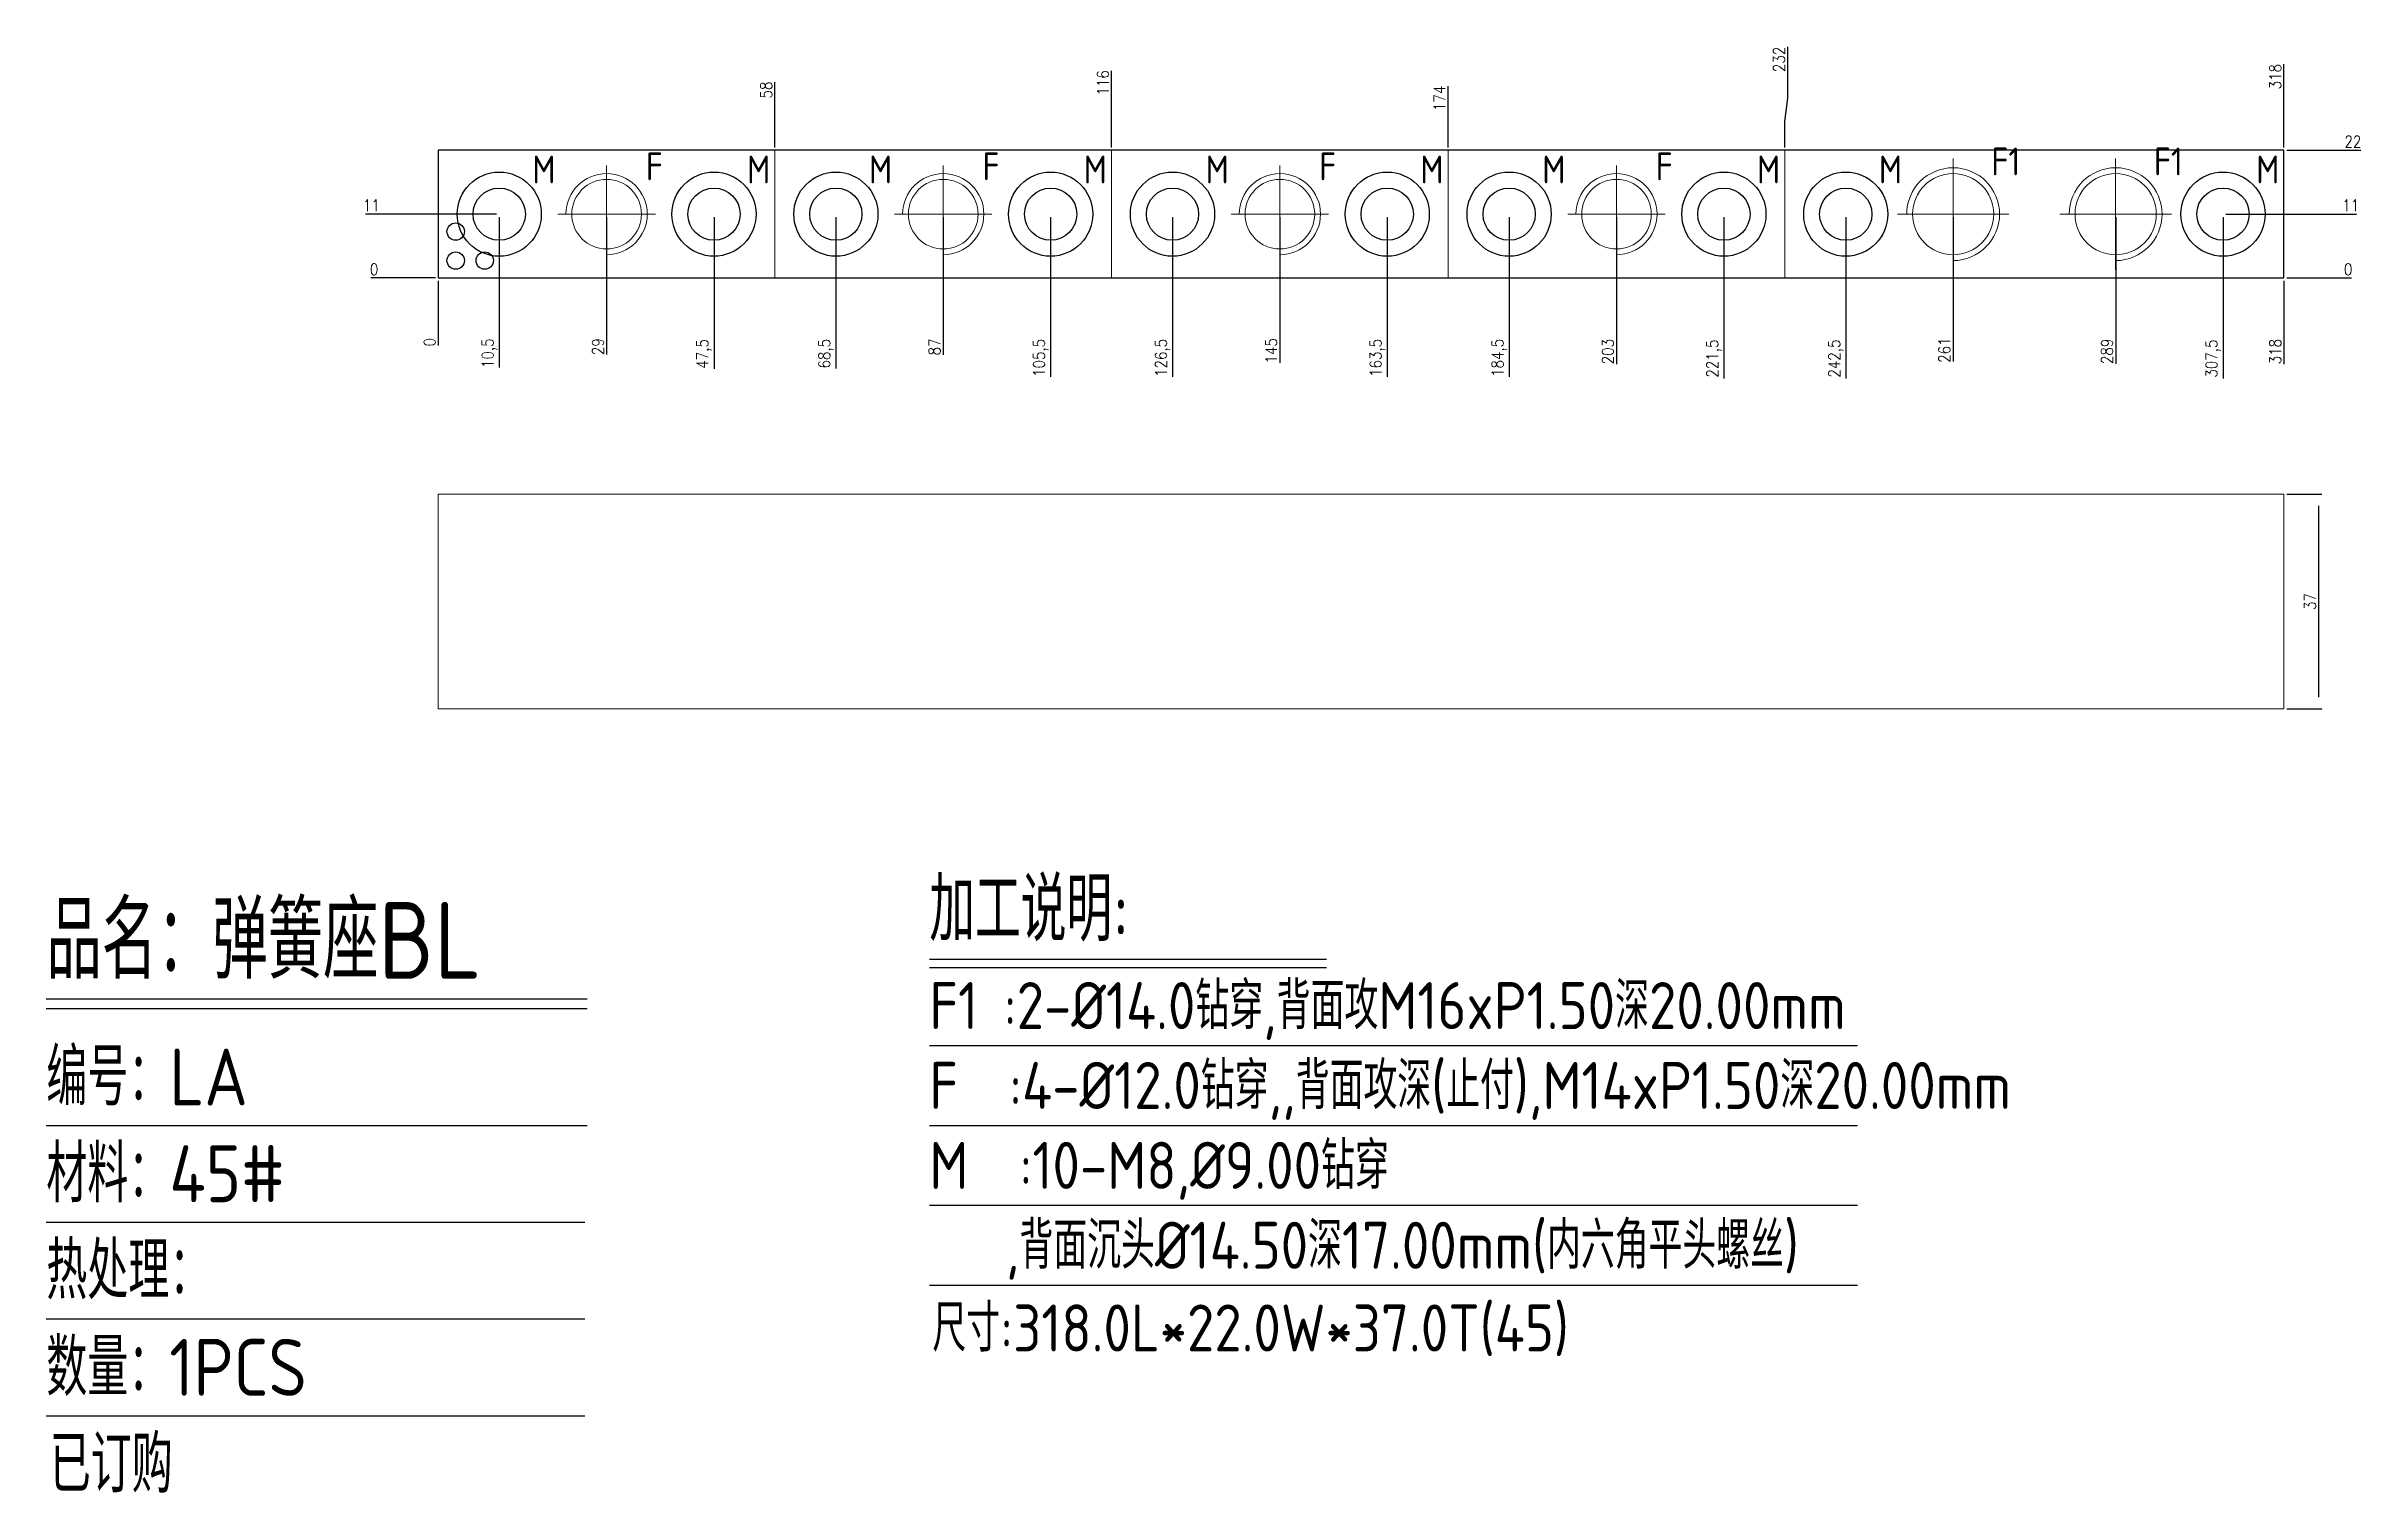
# Model space of a CAD drawing. Header units: millimetres. Extents: x 103723 to 104122, y -13611 to -13362.
import ezdxf
from ezdxf.enums import TextEntityAlignment as Align

# ---------------------------------------------------------------- set-up
doc = ezdxf.new("R2010")
doc.units = ezdxf.units.MM
for name, pattern in [('ACAD_ISO03W100', [0]), ('CENTER', [0]), ('DASHED', [0]), ('HIDDEN', [0])]:
    doc.linetypes.add(name, pattern=pattern)
for name, color, linetype in [('B2', 255, 'Continuous'), ('B2_O', 40, 'Continuous'), ('DIM', 4, 'Continuous'), ('TEXT', 4, 'Continuous')]:
    doc.layers.add(name, color=color, linetype=linetype)
doc.styles.add('gbenor', font='gbenor.shx', dxfattribs={"bigfont": 'gbcbig.shx'})
doc.styles.get("Standard").update_dxf_attribs({"font": 'txt.shx', "width": 0.85, "bigfont": 'ctxt.shx'})
doc.dimstyles.new('T-2-WX', dxfattribs={"dimtxt": 2, "dimasz": 2, "dimexe": 0.5, "dimexo": 0.5, "dimgap": 0.5, "dimtad": 1, "dimtxsty": 'Standard', "dimblk": 'OPEN30', "dimcen": 0, "dimazin": 3, "dimtfac": 1, "dimtmove": 0, "dimatfit": 3, "dimldrblk": 'OPEN30', "dimlwd": -1, "dimlwe": -1})

# ---------------------------------------------------------------- blocks, each defined once
blk = doc.blocks.new('*D7579')
at = {"layer": 'Defpoints', "color": 0}
for p in [(103790.15, -13401.99), (104108.15, -13401.99), (104118.15, -13401.99)]:
    blk.add_point(p, dxfattribs=at)
at = {"layer": 'DIM', "color": 0}
blk.add_line((104108.65, -13401.99), (104119.78, -13401.99), dxfattribs=at)
at = {"layer": 'DIM', "color": 0, "insert": (104119.21, -13400.49), "char_height": 2, "attachment_point": 5}
blk.add_mtext('0', dxfattribs=at)
blk = doc.blocks.new('_Open30')
blk = doc.blocks.new('*D7580')
at = {"layer": 'Defpoints', "color": 0}
for p in [(104097.65, -13390.99), (104118.15, -13390.99), (103790.15, -13401.99)]:
    blk.add_point(p, dxfattribs=at)
at = {"layer": 'DIM', "color": 0}
blk.add_line((104098.15, -13390.99), (104120.67, -13390.99), dxfattribs=at)
at = {"layer": 'DIM', "color": 0, "insert": (104119.66, -13389.49), "char_height": 2, "attachment_point": 5}
blk.add_mtext('11', dxfattribs=at)
blk = doc.blocks.new('*D7581')
at = {"layer": 'Defpoints', "color": 0}
for p in [(104108.15, -13379.99), (104118.15, -13379.99), (103790.15, -13401.99)]:
    blk.add_point(p, dxfattribs=at)
at = {"layer": 'DIM', "color": 0}
blk.add_line((104108.65, -13379.99), (104121.4, -13379.99), dxfattribs=at)
at = {"layer": 'DIM', "color": 0, "insert": (104120.02, -13378.49), "char_height": 2, "attachment_point": 5}
blk.add_mtext('22', dxfattribs=at)
blk = doc.blocks.new('*D7582')
at = {"layer": 'Defpoints', "color": 0}
for p in [(103780.15, -13401.99), (103790.15, -13401.99), (103790.15, -13401.99)]:
    blk.add_point(p, dxfattribs=at)
at = {"layer": 'DIM', "color": 0}
blk.add_line((103789.65, -13401.99), (103778.51, -13401.99), dxfattribs=at)
at = {"layer": 'DIM', "color": 0, "insert": (103779.08, -13400.49), "char_height": 2, "attachment_point": 5}
blk.add_mtext('0', dxfattribs=at)
blk = doc.blocks.new('*D7583')
at = {"layer": 'Defpoints', "color": 0}
for p in [(103780.15, -13390.99), (103800.65, -13390.99), (103790.15, -13401.99)]:
    blk.add_point(p, dxfattribs=at)
at = {"layer": 'DIM', "color": 0}
blk.add_line((103800.15, -13390.99), (103777.62, -13390.99), dxfattribs=at)
at = {"layer": 'DIM', "color": 0, "insert": (103778.63, -13389.49), "char_height": 2, "attachment_point": 5}
blk.add_mtext('11', dxfattribs=at)
blk = doc.blocks.new('*D7584')
at = {"layer": 'Defpoints', "color": 0}
for p in [(103790.15, -13401.99), (104108.15, -13401.99), (104108.15, -13411.99)]:
    blk.add_point(p, dxfattribs=at)
at = {"layer": 'DIM', "color": 0}
blk.add_line((104108.15, -13402.49), (104108.15, -13416.86), dxfattribs=at)
at = {"layer": 'DIM', "color": 0, "insert": (104106.65, -13414.68), "char_height": 2, "attachment_point": 5, "rotation": 90}
blk.add_mtext('318', dxfattribs=at)
blk = doc.blocks.new('*D7585')
at = {"layer": 'Defpoints', "color": 0}
for p in [(104097.65, -13390.99), (103790.15, -13401.99), (104097.65, -13411.99)]:
    blk.add_point(p, dxfattribs=at)
at = {"layer": 'DIM', "color": 0}
blk.add_line((104097.65, -13391.49), (104097.65, -13419.29), dxfattribs=at)
at = {"layer": 'DIM', "color": 0, "insert": (104095.96, -13415.89), "char_height": 2, "attachment_point": 5, "rotation": 90}
blk.add_mtext('307,5', dxfattribs=at)
blk = doc.blocks.new('*D7586')
at = {"layer": 'Defpoints', "color": 0}
for p in [(104079.15, -13390.99), (103790.15, -13401.99), (104079.15, -13411.99)]:
    blk.add_point(p, dxfattribs=at)
at = {"layer": 'DIM', "color": 0}
blk.add_line((104079.15, -13391.49), (104079.15, -13416.78), dxfattribs=at)
at = {"layer": 'DIM', "color": 0, "insert": (104077.65, -13414.64), "char_height": 2, "attachment_point": 5, "rotation": 90}
blk.add_mtext('289', dxfattribs=at)
blk = doc.blocks.new('*D7587')
at = {"layer": 'Defpoints', "color": 0}
for p in [(104051.15, -13390.99), (103790.15, -13401.99), (104051.15, -13411.99)]:
    blk.add_point(p, dxfattribs=at)
at = {"layer": 'DIM', "color": 0}
blk.add_line((104051.15, -13391.49), (104051.15, -13416.38), dxfattribs=at)
at = {"layer": 'DIM', "color": 0, "insert": (104049.65, -13414.43), "char_height": 2, "attachment_point": 5, "rotation": 90}
blk.add_mtext('261', dxfattribs=at)
blk = doc.blocks.new('*D7588')
at = {"layer": 'Defpoints', "color": 0}
for p in [(104032.65, -13390.99), (103790.15, -13401.99), (104032.65, -13411.99)]:
    blk.add_point(p, dxfattribs=at)
at = {"layer": 'DIM', "color": 0}
blk.add_line((104032.65, -13391.49), (104032.65, -13419.29), dxfattribs=at)
at = {"layer": 'DIM', "color": 0, "insert": (104030.96, -13415.89), "char_height": 2, "attachment_point": 5, "rotation": 90}
blk.add_mtext('242,5', dxfattribs=at)
blk = doc.blocks.new('*D7589')
at = {"layer": 'Defpoints', "color": 0}
for p in [(104011.65, -13390.99), (103790.15, -13401.99), (104011.65, -13411.99)]:
    blk.add_point(p, dxfattribs=at)
at = {"layer": 'DIM', "color": 0}
blk.add_line((104011.65, -13391.49), (104011.65, -13419.29), dxfattribs=at)
at = {"layer": 'DIM', "color": 0, "insert": (104009.96, -13415.89), "char_height": 2, "attachment_point": 5, "rotation": 90}
blk.add_mtext('221,5', dxfattribs=at)
blk = doc.blocks.new('*D7590')
at = {"layer": 'Defpoints', "color": 0}
for p in [(103993.15, -13390.99), (103790.15, -13401.99), (103993.15, -13411.99)]:
    blk.add_point(p, dxfattribs=at)
at = {"layer": 'DIM', "color": 0}
blk.add_line((103993.15, -13391.49), (103993.15, -13416.86), dxfattribs=at)
at = {"layer": 'DIM', "color": 0, "insert": (103991.65, -13414.68), "char_height": 2, "attachment_point": 5, "rotation": 90}
blk.add_mtext('203', dxfattribs=at)
blk = doc.blocks.new('*D7591')
at = {"layer": 'Defpoints', "color": 0}
for p in [(103974.65, -13390.99), (103790.15, -13401.99), (103974.65, -13411.99)]:
    blk.add_point(p, dxfattribs=at)
at = {"layer": 'DIM', "color": 0}
blk.add_line((103974.65, -13391.49), (103974.65, -13419.05), dxfattribs=at)
at = {"layer": 'DIM', "color": 0, "insert": (103972.96, -13415.77), "char_height": 2, "attachment_point": 5, "rotation": 90}
blk.add_mtext('184,5', dxfattribs=at)
blk = doc.blocks.new('*D7592')
at = {"layer": 'Defpoints', "color": 0}
for p in [(103953.65, -13390.99), (103790.15, -13401.99), (103953.65, -13411.99)]:
    blk.add_point(p, dxfattribs=at)
at = {"layer": 'DIM', "color": 0}
blk.add_line((103953.65, -13391.49), (103953.65, -13419.05), dxfattribs=at)
at = {"layer": 'DIM', "color": 0, "insert": (103951.96, -13415.77), "char_height": 2, "attachment_point": 5, "rotation": 90}
blk.add_mtext('163,5', dxfattribs=at)
blk = doc.blocks.new('*D7593')
at = {"layer": 'Defpoints', "color": 0}
for p in [(103935.15, -13390.99), (103790.15, -13401.99), (103935.15, -13411.99)]:
    blk.add_point(p, dxfattribs=at)
at = {"layer": 'DIM', "color": 0}
blk.add_line((103935.15, -13391.49), (103935.15, -13416.62), dxfattribs=at)
at = {"layer": 'DIM', "color": 0, "insert": (103933.65, -13414.56), "char_height": 2, "attachment_point": 5, "rotation": 90}
blk.add_mtext('145', dxfattribs=at)
blk = doc.blocks.new('*D7594')
at = {"layer": 'Defpoints', "color": 0}
for p in [(103916.65, -13390.99), (103790.15, -13401.99), (103916.65, -13411.99)]:
    blk.add_point(p, dxfattribs=at)
at = {"layer": 'DIM', "color": 0}
blk.add_line((103916.65, -13391.49), (103916.65, -13419.05), dxfattribs=at)
at = {"layer": 'DIM', "color": 0, "insert": (103914.96, -13415.77), "char_height": 2, "attachment_point": 5, "rotation": 90}
blk.add_mtext('126,5', dxfattribs=at)
blk = doc.blocks.new('*D7595')
at = {"layer": 'Defpoints', "color": 0}
for p in [(103895.65, -13390.99), (103790.15, -13401.99), (103895.65, -13411.99)]:
    blk.add_point(p, dxfattribs=at)
at = {"layer": 'DIM', "color": 0}
blk.add_line((103895.65, -13391.49), (103895.65, -13419.05), dxfattribs=at)
at = {"layer": 'DIM', "color": 0, "insert": (103893.96, -13415.77), "char_height": 2, "attachment_point": 5, "rotation": 90}
blk.add_mtext('105,5', dxfattribs=at)
blk = doc.blocks.new('*D7596')
at = {"layer": 'Defpoints', "color": 0}
for p in [(103877.15, -13390.99), (103790.15, -13401.99), (103877.15, -13411.99)]:
    blk.add_point(p, dxfattribs=at)
at = {"layer": 'DIM', "color": 0}
blk.add_line((103877.15, -13391.49), (103877.15, -13415.24), dxfattribs=at)
at = {"layer": 'DIM', "color": 0, "insert": (103875.65, -13413.87), "char_height": 2, "attachment_point": 5, "rotation": 90}
blk.add_mtext('87', dxfattribs=at)
blk = doc.blocks.new('*D7597')
at = {"layer": 'Defpoints', "color": 0}
for p in [(103858.65, -13390.99), (103790.15, -13401.99), (103858.65, -13411.99)]:
    blk.add_point(p, dxfattribs=at)
at = {"layer": 'DIM', "color": 0}
blk.add_line((103858.65, -13391.49), (103858.65, -13417.59), dxfattribs=at)
at = {"layer": 'DIM', "color": 0, "insert": (103856.96, -13415.04), "char_height": 2, "attachment_point": 5, "rotation": 90}
blk.add_mtext('68,5', dxfattribs=at)
blk = doc.blocks.new('*D7598')
at = {"layer": 'Defpoints', "color": 0}
for p in [(103837.65, -13390.99), (103790.15, -13401.99), (103837.65, -13411.99)]:
    blk.add_point(p, dxfattribs=at)
at = {"layer": 'DIM', "color": 0}
blk.add_line((103837.65, -13391.49), (103837.65, -13417.67), dxfattribs=at)
at = {"layer": 'DIM', "color": 0, "insert": (103835.96, -13415.08), "char_height": 2, "attachment_point": 5, "rotation": 90}
blk.add_mtext('47,5', dxfattribs=at)
blk = doc.blocks.new('*D7599')
at = {"layer": 'Defpoints', "color": 0}
for p in [(103819.15, -13390.99), (103790.15, -13401.99), (103819.15, -13411.99)]:
    blk.add_point(p, dxfattribs=at)
at = {"layer": 'DIM', "color": 0}
blk.add_line((103819.15, -13391.49), (103819.15, -13415.16), dxfattribs=at)
at = {"layer": 'DIM', "color": 0, "insert": (103817.65, -13413.83), "char_height": 2, "attachment_point": 5, "rotation": 90}
blk.add_mtext('29', dxfattribs=at)
blk = doc.blocks.new('*D7600')
at = {"layer": 'Defpoints', "color": 0}
for p in [(103800.65, -13390.99), (103790.15, -13401.99), (103800.65, -13411.99)]:
    blk.add_point(p, dxfattribs=at)
at = {"layer": 'DIM', "color": 0}
blk.add_line((103800.65, -13391.49), (103800.65, -13417.43), dxfattribs=at)
at = {"layer": 'DIM', "color": 0, "insert": (103798.96, -13414.96), "char_height": 2, "attachment_point": 5, "rotation": 90}
blk.add_mtext('10,5', dxfattribs=at)
blk = doc.blocks.new('*D7601')
at = {"layer": 'Defpoints', "color": 0}
for p in [(103790.15, -13401.99), (103790.15, -13401.99), (103790.15, -13411.99)]:
    blk.add_point(p, dxfattribs=at)
at = {"layer": 'DIM', "color": 0}
blk.add_line((103790.15, -13402.49), (103790.15, -13413.62), dxfattribs=at)
at = {"layer": 'DIM', "color": 0, "insert": (103788.65, -13413.06), "char_height": 2, "attachment_point": 5, "rotation": 90}
blk.add_mtext('0', dxfattribs=at)
blk = doc.blocks.new('*D7602')
at = {"layer": 'Defpoints', "color": 0}
for p in [(104108.15, -13369.99), (104108.15, -13379.99), (103790.15, -13401.99)]:
    blk.add_point(p, dxfattribs=at)
at = {"layer": 'DIM', "color": 0}
blk.add_line((104108.15, -13379.49), (104108.15, -13365.12), dxfattribs=at)
at = {"layer": 'DIM', "color": 0, "insert": (104106.65, -13367.31), "char_height": 2, "attachment_point": 5, "rotation": 90}
blk.add_mtext('318', dxfattribs=at)
blk = doc.blocks.new('*D7603')
at = {"layer": 'Defpoints', "color": 0}
for p in [(104108.15, -13439.25), (104114.15, -13439.25), (104108.15, -13476.25)]:
    blk.add_point(p, dxfattribs=at)
at = {"layer": 'DIM', "color": 0}
for p, q in [((104108.65, -13439.25), (104114.65, -13439.25)), ((104114.15, -13474.25), (104114.15, -13441.25)), ((104108.65, -13476.25), (104114.65, -13476.25))]:
    blk.add_line(p, q, dxfattribs=at)
at = {"layer": 'DIM', "color": 0, "insert": (104112.65, -13457.75), "char_height": 2, "attachment_point": 5, "rotation": 90}
blk.add_mtext('37', dxfattribs=at)
blk = doc.blocks.new('*D7604')
at = {"layer": 'Defpoints', "color": 0}
for p in [(103848.15, -13371.48), (103848.15, -13379.99), (103790.15, -13401.99)]:
    blk.add_point(p, dxfattribs=at)
at = {"layer": 'DIM', "color": 0}
blk.add_line((103848.15, -13379.49), (103848.15, -13368.23), dxfattribs=at)
at = {"layer": 'DIM', "color": 0, "insert": (103846.65, -13369.61), "char_height": 2, "attachment_point": 5, "rotation": 90}
blk.add_mtext('58', dxfattribs=at)
blk = doc.blocks.new('*D7605')
at = {"layer": 'Defpoints', "color": 0}
for p in [(103906.15, -13370.94), (103906.15, -13379.99), (103790.15, -13401.99)]:
    blk.add_point(p, dxfattribs=at)
at = {"layer": 'DIM', "color": 0}
blk.add_line((103906.15, -13379.49), (103906.15, -13366.32), dxfattribs=at)
at = {"layer": 'DIM', "color": 0, "insert": (103904.65, -13368.38), "char_height": 2, "attachment_point": 5, "rotation": 90}
blk.add_mtext('116', dxfattribs=at)
blk = doc.blocks.new('*D7606')
at = {"layer": 'Defpoints', "color": 0}
for p in [(103964.15, -13373.65), (103964.15, -13379.99), (103790.15, -13401.99)]:
    blk.add_point(p, dxfattribs=at)
at = {"layer": 'DIM', "color": 0}
blk.add_line((103964.15, -13379.49), (103964.15, -13368.94), dxfattribs=at)
at = {"layer": 'DIM', "color": 0, "insert": (103962.65, -13371.04), "char_height": 2, "attachment_point": 5, "rotation": 90}
blk.add_mtext('174', dxfattribs=at)
blk = doc.blocks.new('*D7607')
at = {"layer": 'Defpoints', "color": 0}
for p in [(104022.66, -13367.02), (104022.15, -13379.99), (103790.15, -13401.99)]:
    blk.add_point(p, dxfattribs=at)
at = {"layer": 'DIM', "color": 0}
for p, q in [((104022.66, -13371.02), (104022.66, -13362.15)), ((104022.15, -13375.02), (104022.66, -13371.02)), ((104022.15, -13379.49), (104022.15, -13375.02))]:
    blk.add_line(p, q, dxfattribs=at)
at = {"layer": 'DIM', "color": 0, "insert": (104021.16, -13364.33), "char_height": 2, "attachment_point": 5, "rotation": 90}
blk.add_mtext('232', dxfattribs=at)

msp = doc.modelspace()

# ---------------------------------------------------------------- linework, layer by layer
at = {"layer": 'B2', "linetype": 'Continuous', "lineweight": 15}
for points in [[(103790.146, -13401.991), (103790.146, -13379.991), (103848.146, -13379.991), (103848.146, -13401.991)], [(103848.146, -13401.991), (103848.146, -13379.991), (103906.146, -13379.991), (103906.146, -13401.991)], [(103906.146, -13401.991), (103906.146, -13379.991), (103964.146, -13379.991), (103964.146, -13401.991)], [(103964.146, -13401.991), (103964.146, -13379.991), (104022.146, -13379.991), (104022.146, -13401.991)], [(104022.146, -13401.991), (104022.146, -13379.991), (104108.146, -13379.991), (104108.146, -13401.991)], [(103790.146, -13439.249), (104108.146, -13439.249), (104108.146, -13476.249), (103790.146, -13476.249)]]:
    msp.add_lwpolyline(points, close=True, dxfattribs=at)
at = {"layer": 'B2', "color": 8, "linetype": 'HIDDEN'}
msp.add_lwpolyline([(103790.146, -13379.991), (103790.146, -13401.991), (104108.146, -13401.991), (104108.146, -13379.991)], close=True, dxfattribs=at)
at = {"layer": 'B2_O', "color": 4, "linetype": 'CENTER', "lineweight": 15}
for p, q in [((103819.146, -13399.391), (103819.146, -13382.591)), ((103877.146, -13399.391), (103877.146, -13382.591)), ((103935.146, -13399.391), (103935.146, -13382.591)), ((103993.146, -13399.391), (103993.146, -13382.591)), ((104051.146, -13400.591), (104051.146, -13381.391)), ((104079.146, -13400.591), (104079.146, -13381.391)), ((103810.746, -13390.991), (103827.546, -13390.991)), ((103868.746, -13390.991), (103885.546, -13390.991)), ((103926.746, -13390.991), (103943.546, -13390.991)), ((103984.746, -13390.991), (104001.546, -13390.991)), ((104041.546, -13390.991), (104060.746, -13390.991)), ((104069.546, -13390.991), (104088.746, -13390.991))]:
    msp.add_line(p, q, dxfattribs=at)
at = {"layer": 'B2_O', "linetype": 'ACAD_ISO03W100', "ltscale": 3}
for centre in [(103800.646, -13390.991), (103837.646, -13390.991), (103858.646, -13390.991), (103895.646, -13390.991), (103916.646, -13390.991), (103953.646, -13390.991), (103974.646, -13390.991), (104011.646, -13390.991), (104032.646, -13390.991), (104097.646, -13390.991)]:
    msp.add_circle(centre, 7.25, dxfattribs=at)
at = {"layer": 'B2_O', "color": 4, "linetype": 'DASHED', "lineweight": 15}
for centre, radius in [((104051.146, -13390.991), 7), ((104079.146, -13390.991), 7), ((103819.146, -13390.991), 6), ((103877.146, -13390.991), 6), ((103935.146, -13390.991), 6), ((103993.146, -13390.991), 6)]:
    msp.add_circle(centre, radius, dxfattribs=at)
at = {"layer": 'B2_O'}
for centre in [(103800.646, -13390.991), (103837.646, -13390.991), (103858.646, -13390.991), (103895.646, -13390.991), (103916.646, -13390.991), (103953.646, -13390.991), (103974.646, -13390.991), (104011.646, -13390.991), (104032.646, -13390.991), (104097.646, -13390.991)]:
    msp.add_circle(centre, 4.5, dxfattribs=at)
at = {"layer": 'B2_O', "color": 4, "linetype": 'DASHED', "lineweight": 15}
for centre, radius in [((103819.146, -13390.991), 7), ((103877.146, -13390.991), 7), ((103935.146, -13390.991), 7), ((103993.146, -13390.991), 7), ((104051.146, -13390.991), 8), ((104079.146, -13390.991), 8)]:
    msp.add_arc(centre, radius, 270, 180, dxfattribs=at)
at = {"layer": 'DIM', "color": 4, "linetype": 'Continuous', "lineweight": 25}
for p, q in [((103722.609, -13526.195), (103815.784, -13526.195)), ((103722.609, -13527.913), (103815.784, -13527.913)), ((103722.609, -13548.028), (103815.784, -13548.028)), ((103722.609, -13564.71), (103815.379, -13564.71)), ((103722.609, -13581.391), (103815.379, -13581.391)), ((103722.609, -13598.072), (103815.379, -13598.072))]:
    msp.add_line(p, q, dxfattribs=at)
at = {"layer": 'TEXT', "color": 3}
for p, q in [((103874.754, -13519.401), (103943.183, -13519.401)), ((103874.754, -13520.819), (103943.183, -13520.819)), ((103874.754, -13534.265), (104034.667, -13534.265)), ((103874.754, -13548.035), (104034.667, -13548.035)), ((103874.754, -13561.805), (104034.667, -13561.805)), ((103874.754, -13575.575), (104034.667, -13575.575))]:
    msp.add_line(p, q, dxfattribs=at)
at = {"layer": 'TEXT', "color": 4}
for centre in [(103793.146, -13393.991), (103793.146, -13398.991), (103798.146, -13398.991)]:
    msp.add_circle(centre, 1.5, dxfattribs=at)

# ---------------------------------------------------------------- texts
at = {"layer": 'DIM', "color": 3, "linetype": 'Continuous', "lineweight": 25, "style": 'gbenor'}
for s, height, p in [('品名：弹簧座BL', 13.2469, (103722.609, -13522.761)), ('编号：LA', 9.8125, (103722.609, -13544.594)), ('材料：45#', 9.8125, (103722.609, -13561.275)), ('热处理：', 9.8125, (103722.609, -13577.957)), ('数量：1PCS', 9.8125, (103722.609, -13594.638)), ('已订购', 9.8125, (103723.206, -13611.319))]:
    msp.add_text(s, height=height, dxfattribs=at).set_placement(p)
at = {"layer": 'TEXT', "color": 4, "style": 'gbenor'}
for s, p in [('F1', (104060.226, -13381.912)), ('F1', (104088.226, -13381.912)), ('M', (103808.347, -13383.291)), ('F', (103827.377, -13382.76)), ('M', (103845.347, -13383.291)), ('M', (103866.347, -13383.291)), ('F', (103885.377, -13382.76)), ('M', (103903.347, -13383.291)), ('M', (103924.347, -13383.291)), ('F', (103943.377, -13382.76)), ('M', (103961.347, -13383.291)), ('M', (103982.347, -13383.291)), ('F', (104001.377, -13382.76)), ('M', (104019.347, -13383.291)), ('M', (104040.347, -13383.291)), ('M', (104105.347, -13383.291))]:
    msp.add_text(s, height=4.8, dxfattribs=at).set_placement(p, align=Align.MIDDLE_CENTER)
for s, height, p in [('加工说明: ', 10.935, (103874.754, -13516.283)), ('F1 :2-%%C14.0钻穿,背面攻M16xP1.50深20.00mm', 8.1, (103874.754, -13531.43)), ('F  :4-%%C12.0钻穿,,背面攻深(止付),M14xP1.50深20.00mm', 8.1, (103874.754, -13545.2)), ('M  :10-M8,%%C9.00钻穿', 8.1, (103874.754, -13558.97)), ('   ,背面沉头%%C14.50深17.00mm(内六角平头螺丝)', 8.1, (103874.754, -13572.74)), ('尺寸:318.0L*22.0W*37.0T(45)', 8.1, (103875.281, -13586.99))]:
    msp.add_text(s, height=height, dxfattribs=at).set_placement(p)

# ---------------------------------------------------------------- dimensions: what is measured, and where the dimension line sits
at = {"layer": 'DIM', "color": 4}
for feature_location, offset, dtype, origin, picture, middle in [((104022.146, -13379.991), (0.512, 12.97), 1, (103790.146, -13401.991), '*D7607', (104021.159, -13364.335)), ((104108.146, -13379.991), (0, 10), 1, (103790.146, -13401.991), '*D7602', (104106.646, -13367.305)), ((103906.146, -13379.991), (0, 9.047), 1, (103790.146, -13401.991), '*D7605', (103904.646, -13368.38)), ((103848.146, -13379.991), (0, 8.506), 1, (103790.146, -13401.991), '*D7604', (103846.646, -13369.609)), ((103964.146, -13379.991), (0, 6.344), 1, (103790.146, -13401.991), '*D7606', (103962.646, -13371.042)), ((104108.146, -13379.991), (10, 0), 0, (103790.146, -13401.991), '*D7581', (104120.023, -13378.491)), ((103800.646, -13390.991), (-20.5, 0), 0, (103790.146, -13401.991), '*D7583', (103778.634, -13389.491)), ((104097.646, -13390.991), (20.5, 0), 0, (103790.146, -13401.991), '*D7580', (104119.658, -13389.491)), ((104097.646, -13390.991), (0, -21), 1, (103790.146, -13401.991), '*D7585', (104095.956, -13415.891)), ((104079.146, -13390.991), (0, -21), 1, (103790.146, -13401.991), '*D7586', (104077.646, -13414.636)), ((104051.146, -13390.991), (0, -21), 1, (103790.146, -13401.991), '*D7587', (104049.646, -13414.434)), ((104032.646, -13390.991), (0, -21), 1, (103790.146, -13401.991), '*D7588', (104030.956, -13415.891)), ((104011.646, -13390.991), (0, -21), 1, (103790.146, -13401.991), '*D7589', (104009.956, -13415.891)), ((103993.146, -13390.991), (0, -21), 1, (103790.146, -13401.991), '*D7590', (103991.646, -13414.677)), ((103974.646, -13390.991), (0, -21), 1, (103790.146, -13401.991), '*D7591', (103972.956, -13415.77)), ((103953.646, -13390.991), (0, -21), 1, (103790.146, -13401.991), '*D7592', (103951.956, -13415.77)), ((103935.146, -13390.991), (0, -21), 1, (103790.146, -13401.991), '*D7593', (103933.646, -13414.555)), ((103916.646, -13390.991), (0, -21), 1, (103790.146, -13401.991), '*D7594', (103914.956, -13415.77)), ((103895.646, -13390.991), (0, -21), 1, (103790.146, -13401.991), '*D7595', (103893.956, -13415.77)), ((103877.146, -13390.991), (0, -21), 1, (103790.146, -13401.991), '*D7596', (103875.646, -13413.867)), ((103858.646, -13390.991), (0, -21), 1, (103790.146, -13401.991), '*D7597', (103856.956, -13415.041)), ((103837.646, -13390.991), (0, -21), 1, (103790.146, -13401.991), '*D7598', (103835.956, -13415.081)), ((103819.146, -13390.991), (0, -21), 1, (103790.146, -13401.991), '*D7599', (103817.646, -13413.827)), ((103800.646, -13390.991), (0, -21), 1, (103790.146, -13401.991), '*D7600', (103798.956, -13414.96)), ((103790.146366747, -13401.99093177), (-10, 0), 0, (103790.146366747, -13401.99093177), '*D7582', (103779.07970008, -13400.49093177)), ((104108.146366747, -13401.99093177), (10, 0), 0, (103790.146366747, -13401.99093177), '*D7579', (104119.213033413, -13400.49093177)), ((103790.146366747, -13401.99093177), (0, -10), 1, (103790.146366747, -13401.99093177), '*D7601', (103788.646366747, -13413.057598436)), ((104108.146, -13401.991), (0, -10), 1, (103790.146, -13401.991), '*D7584', (104106.646, -13414.677))]:
    dim = msp.add_ordinate_dim(feature_location=feature_location, offset=offset, dtype=dtype, origin=origin, dimstyle='T-2-WX', dxfattribs=at)
    dim.commit()
    dim.dimension.update_dxf_attribs({"geometry": picture, "text_midpoint": middle})
dim = msp.add_linear_dim(base=(104114.146, -13439.249), p1=(104108.146, -13476.249), p2=(104108.146, -13439.249), angle=90, dimstyle='T-2-WX', dxfattribs=at)
dim.commit()
dim.dimension.update_dxf_attribs({"geometry": '*D7603', "text_midpoint": (104112.646, -13457.749)})

doc.saveas('drawing.dxf')
